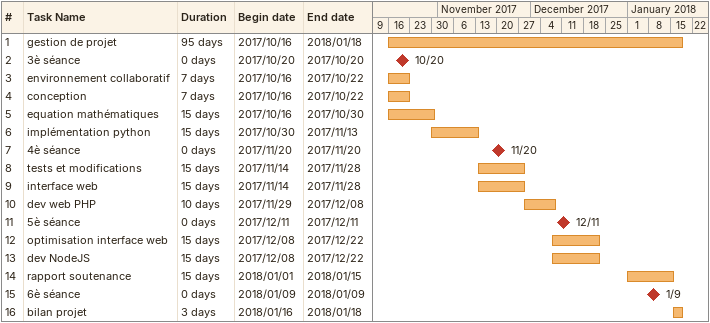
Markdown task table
| ID | Task | Duration | Start | Finish |
|---|---|---|---|---|
| 1 | gestion de projet | 95d | 2017-10-16 | 2018-01-18 |
| 2 | 3è séance | 0d | 2017-10-20 | 2017-10-20 |
| 3 | environnement collaboratif | 7d | 2017-10-16 | 2017-10-22 |
| 4 | conception | 7d | 2017-10-16 | 2017-10-22 |
| 5 | equation mathématiques | 15d | 2017-10-16 | 2017-10-30 |
| 6 | implémentation python | 15d | 2017-10-30 | 2017-11-13 |
| 7 | 4è séance | 0d | 2017-11-20 | 2017-11-20 |
| 8 | tests et modifications | 15d | 2017-11-14 | 2017-11-28 |
| 9 | interface web | 15d | 2017-11-14 | 2017-11-28 |
| 10 | dev web PHP | 10d | 2017-11-29 | 2017-12-08 |
| 11 | 5è séance | 0d | 2017-12-11 | 2017-12-11 |
| 12 | optimisation interface web | 15d | 2017-12-08 | 2017-12-22 |
| 13 | dev NodeJS | 15d | 2017-12-08 | 2017-12-22 |
| 14 | rapport soutenance | 15d | 2018-01-01 | 2018-01-15 |
| 15 | 6è séance | 0d | 2018-01-09 | 2018-01-09 |
| 16 | bilan projet | 3d | 2018-01-16 | 2018-01-18 |
